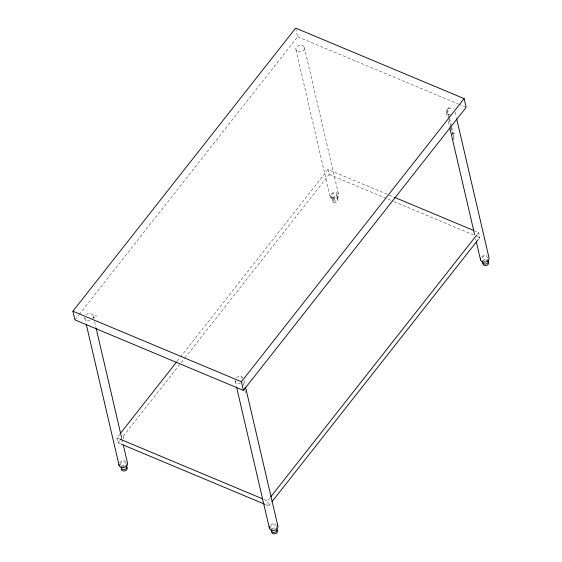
<?xml version="1.0" encoding="UTF-8"?>
<svg xmlns="http://www.w3.org/2000/svg" width="562" height="562" viewBox="0 0 562 562"><rect width="100%" height="100%" fill="white"/><g stroke="black" fill="none" stroke-linecap="round" stroke-linejoin="round"><path stroke-width="0.42" stroke-dasharray="2.81 2.11" d="M74.929 319.876L78.722 315.057M79.27 314.369L297.67 36.769L296.019 29.674M93.025 318.197L93.98 316.982L95.421 317.586L96.615 316.069L95.168 315.465M120.486 443.847L118.055 442.828L116.896 437.847L119.608 434.398M177.142 361.275L179.854 357.825M180.395 357.137L328.018 169.506L394.433 197.304M118.055 442.828L119.685 440.756M120.226 440.067L184.266 358.668M184.814 357.98L329.177 174.487L328.018 169.506M449.27 106.97L446.881 110.004L448.855 118.491M265.461 504.536L268.699 505.891L267.54 500.904L270.252 497.454M477.04 234.635L478.669 232.563L474.616 230.87M268.699 505.891L271.411 502.442M478.74 238.927L479.829 237.543L478.669 232.563M297.67 36.769L458.058 103.907M458.866 104.251L465.343 106.963M329.177 174.487L393.161 201.266M393.976 201.61L476.583 236.188M477.398 236.525L479.829 237.543M116.896 437.847L119.327 438.866M264.302 499.548L267.54 500.904M455.094 112.007L456.281 117.114M447.478 109.246L449.452 117.732M449.649 118.582L451.427 126.218M451.623 127.068L453.204 133.861M453.401 134.711L454.391 138.955L453.794 139.713L453.204 137.163M449.052 119.341L450.829 126.977M451.026 127.827L453.007 136.313M446.284 112.73L447.478 117.83M448.265 121.237L449.452 126.345M475.6 238.688L475.993 240.395M304.351 47.37L338.619 194.614M336.891 194.972L337.959 199.58M331.236 196.405L332.311 201.02M295.942 49.793L330.21 197.037M243.964 380.348L245.151 385.455M241.751 376.828L242.145 378.507M243.121 382.694L244.681 389.41M244.877 390.246L246.044 395.276M276.356 526.313L276.722 527.88M235.162 381.071L236.349 386.178M123.296 436.323L123.872 438.817M93.229 315.718L93.819 318.268M94.613 321.675L95.997 327.632M121.35 436.576L121.75 438.276M121.947 439.126L123.134 444.233M126.113 463.453L126.661 465.807M84.82 318.134L86.007 323.241M487.493 259.089A2.986 2.269 -13.1 0 1 486.018 260.557M484.521 260.937A2.986 2.269 -13.1 0 1 483.763 260.894M483.067 260.698A2.986 2.269 -13.1 0 1 482.491 260.361M481.901 258.176A2.986 2.269 -13.1 0 1 484.873 256.328A2.986 2.269 -13.1 0 1 487.591 257.902M120.458 464.886A2.915 2.22 -13.1 0 1 123.464 461.915A2.915 2.22 -13.1 0 1 126.021 464.619M125.691 465.174A2.915 2.22 -13.1 0 1 125.2 465.666M124.574 466.053A2.915 2.22 -13.1 0 1 121.694 466.193M121.125 465.863A2.915 2.22 -13.1 0 1 120.704 465.413M270.947 528.28A2.915 2.22 -13.1 0 1 273.322 524.817A2.915 2.22 -13.1 0 1 276.265 527.479M275.443 528.526A2.915 2.22 -13.1 0 1 274.818 528.919M273.35 529.285A2.915 2.22 -13.1 0 1 272.612 529.249M271.938 529.053A2.915 2.22 -13.1 0 1 271.369 528.723M121.61 466.298A2.915 2.22 -13.1 0 1 125.607 465.28M271.853 529.158A2.915 2.22 -13.1 0 1 275.851 528.147M482.969 260.74A2.986 2.269 -13.1 0 1 487.633 260.037M481.746 256.616A4.377 3.33 -13.1 0 1 486.987 255.661M450.408 114.887A4.377 3.33 -13.1 0 1 446.523 110.545A4.377 3.33 -13.1 0 1 453.611 108.88M270.624 524.964A4.377 3.33 -13.1 0 1 275.865 524.002M240.41 383.031A4.377 3.33 -13.1 0 1 235.035 380.207M236.356 377.72A4.377 3.33 -13.1 0 1 243.156 377.868M119.58 462.786A4.377 3.33 -13.1 0 1 125.523 461.072M86.014 314.79A4.377 3.33 -13.1 0 1 91.725 314.039A4.377 3.33 -13.1 0 1 92.73 318.31M90.068 320.094A4.377 3.33 -13.1 0 1 84.693 317.277M332.472 197.712A2.915 2.22 -13.1 0 0 336.94 195.548A2.915 2.22 -13.1 0 0 332.774 193.806A2.915 2.22 -13.1 0 0 332.472 197.712M333.547 202.32A2.915 2.22 -13.1 0 0 338.015 200.163A2.915 2.22 -13.1 0 0 333.849 198.414A2.915 2.22 -13.1 0 0 333.547 202.32M333.203 200.845A2.915 2.22 -13.1 0 0 337.671 198.688A2.915 2.22 -13.1 0 0 333.505 196.939A2.915 2.22 -13.1 0 0 333.203 200.845M332.177 198.92A4.377 3.33 -13.1 0 0 338.745 195.478A4.377 3.33 -13.1 0 0 332.318 193.075A4.377 3.33 -13.1 0 0 332.177 198.92M297.916 51.676A4.377 3.33 -13.1 0 0 304.478 48.234A4.377 3.33 -13.1 0 0 298.05 45.838A4.377 3.33 -13.1 0 0 297.916 51.676"/><path stroke-width="0.84" d="M72.912 311.207L295.654 28.1L464.135 98.624L466.158 107.3L243.416 390.407L74.929 319.876L72.912 311.207L241.4 381.731L243.416 390.407M120.149 433.709L176.594 361.963M241.4 381.731L464.135 98.624M270.8 496.766L476.499 235.323M271.959 501.747L478.199 239.616M452.396 132.997L454.201 133.756M394.433 197.304L473.808 230.525M120.135 439.203L262.679 498.873M121.294 444.184L264.653 504.191M456.674 118.814L488.961 257.544A4.377 3.33 -13.1 0 1 484.676 262.131A4.377 3.33 -13.1 0 1 480.594 258.225M449.853 128.045L474.609 234.438M476.393 242.096L480.552 259.967M245.552 387.162L277.832 525.892M236.546 387.028L269.423 528.315M96.2 328.482L121.35 436.576M123.331 445.083L127.49 462.955A4.377 3.33 -13.1 0 1 123.773 467.465A4.377 3.33 -13.1 0 1 118.954 464.521M86.4 324.948L119.081 465.378M126.598 466.06A2.915 2.22 -13.1 0 1 124.595 469.446A2.915 2.22 -13.1 0 1 121.139 467.443M126.942 467.535A2.915 2.22 -13.1 0 1 124.56 470.998A2.915 2.22 -13.1 0 1 121.624 468.329M276.841 528.919A2.915 2.22 -13.1 0 1 274.46 532.39A2.915 2.22 -13.1 0 1 271.523 529.72M276.764 529.952A2.915 2.22 -13.1 0 1 275.542 533.675A2.915 2.22 -13.1 0 1 271.72 531.785M487.978 261.513A2.986 2.269 -13.1 0 1 486.362 265.433A2.986 2.269 -13.1 0 1 482.969 262.784M488.069 260.494A2.986 2.269 -13.1 0 1 486.018 263.957A2.986 2.269 -13.1 0 1 482.484 261.913M277.417 525.112A4.377 3.33 -13.1 0 1 274.115 530.402A4.377 3.33 -13.1 0 1 269.465 526.566"/></g></svg>
